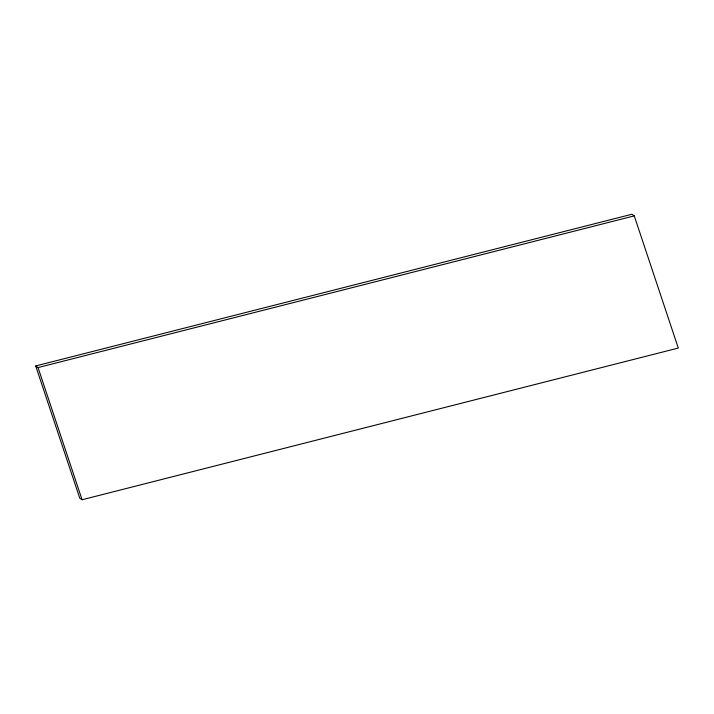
<?xml version="1.0" encoding="UTF-8"?>
<svg xmlns="http://www.w3.org/2000/svg" width="714" height="714" viewBox="0 0 714 714"><rect width="100%" height="100%" fill="white"/><g stroke="black" fill="none" stroke-linecap="round" stroke-linejoin="round"><path stroke-width="1.07" d="M35.7 365.943L631.917 214.254L634.255 215.887L678.3 348.057L82.083 499.746L79.745 498.113L35.7 365.943L38.038 367.576L82.083 499.746M38.038 367.576L634.255 215.887"/></g></svg>
